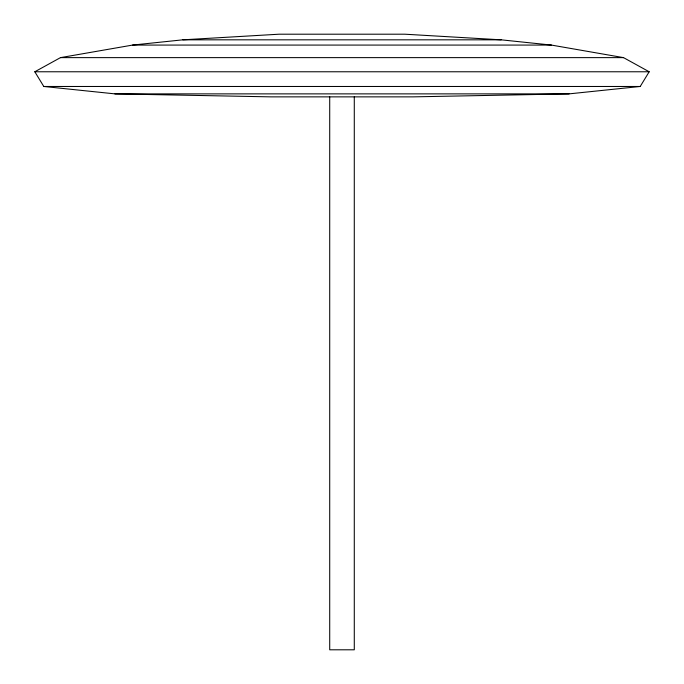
<?xml version="1.0" encoding="UTF-8"?>
<svg xmlns="http://www.w3.org/2000/svg" width="684" height="684" viewBox="0 0 684 684"><rect width="100%" height="100%" fill="white"/><g stroke="black" fill="none" stroke-linecap="round" stroke-linejoin="round"><path stroke-width="1.03" d="M640.215 86.475L649.184 71.769L623.526 57.627L551.432 45.076L501.167 39.826L404.834 34.2L279.166 34.2L182.833 39.826L132.568 45.076L60.474 57.627L34.816 71.769L43.785 86.475L114.921 93.87L270.864 96.863L413.136 96.863L569.079 93.87L640.215 86.475L43.785 86.475M182.833 39.826L501.167 39.826M132.568 45.076L551.432 45.076M60.474 57.627L623.526 57.627M34.816 71.769L649.184 71.769M114.921 93.87L569.079 93.87M354.286 96.863L354.286 649.8L329.714 649.8L329.714 96.863"/></g></svg>
